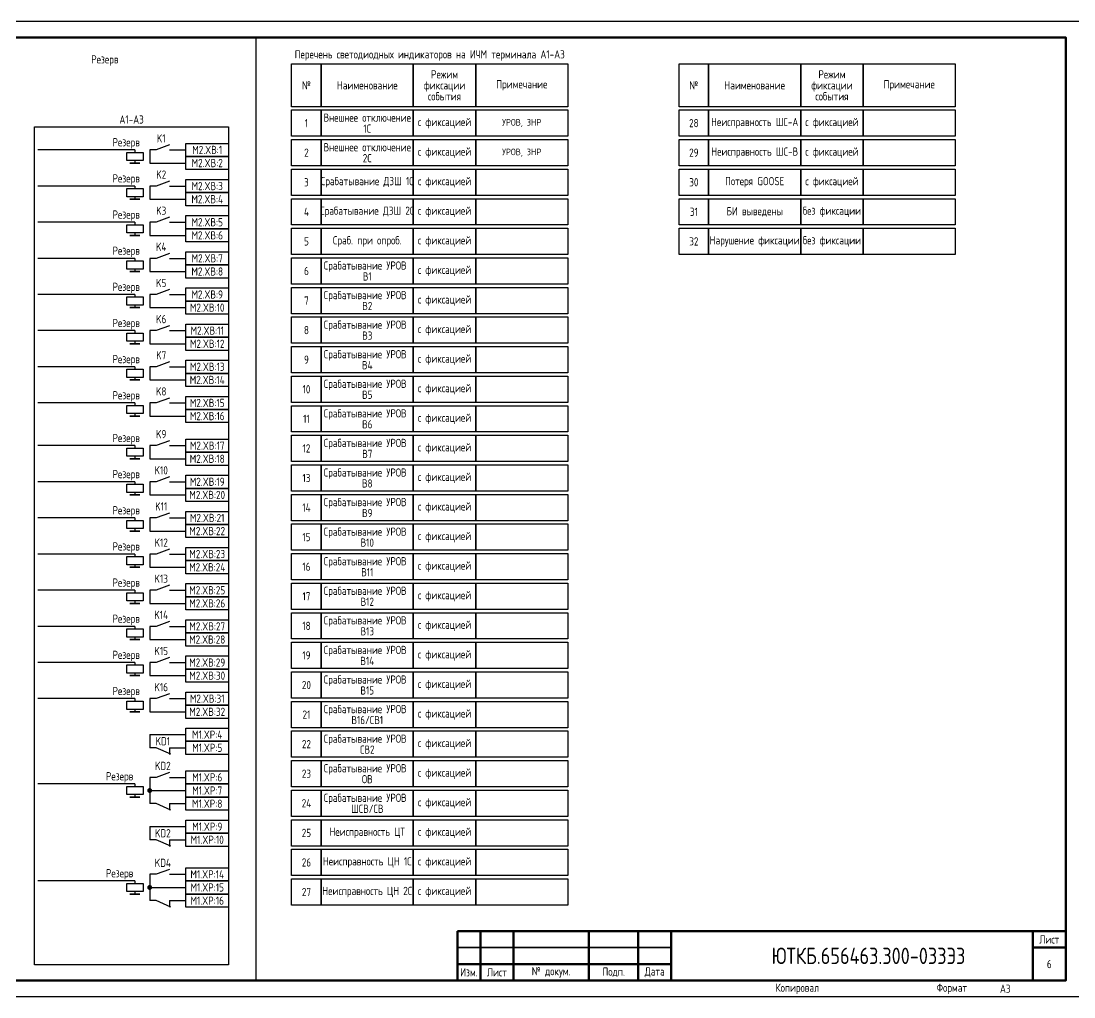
# Model space of a CAD drawing. Header units: millimetres. Extents: x -1050 to 7068, y 0 to 517.
# Drawn here: x 2197.5 to 2517.7, y 0 to 297 of the extents above; entities that cross this region are included whole.
import ezdxf

# ---------------------------------------------------------------- set-up
doc = ezdxf.new("R2010")
doc.units = ezdxf.units.MM
doc.styles.add('Gost_type_A', font='GOST_A.TTF')

# ---------------------------------------------------------------- blocks, each defined once
blk = doc.blocks.new('Формат_А3')
blk.add_lwpolyline([(-420, 297), (0, 297), (0, 0), (-420, 0)], close=True)
at = {"lineweight": 50}
blk.add_lwpolyline([(-400, 292), (-5, 292), (-5, 5), (-400, 5)], close=True, dxfattribs=at)
blk = doc.blocks.new('Штамп малый нижний')
at = {"lineweight": 50}
for points in [[(-185, 15), (-178, 15), (-178, 5), (-185, 5)], [(-178, 15), (-168, 15), (-168, 5), (-178, 5)], [(-168, 15), (-145, 15), (-145, 5), (-168, 5)], [(-145, 15), (-130, 15), (-130, 5), (-145, 5)], [(-130, 15), (-120, 15), (-120, 5), (-130, 5)], [(-120, 15), (-10, 15), (-10, 0), (-120, 0)], [(-10, 15), (0, 15), (0, 10), (-10, 10)], [(-10, 10), (0, 10), (0, 0), (-10, 0)], [(-185, 5), (-178, 5), (-178, 0), (-185, 0)], [(-178, 5), (-168, 5), (-168, 0), (-178, 0)], [(-168, 5), (-145, 5), (-145, 0), (-168, 0)], [(-145, 5), (-130, 5), (-130, 0), (-145, 0)], [(-130, 5), (-120, 5), (-120, 0), (-130, 0)]]:
    blk.add_lwpolyline(points, close=True, dxfattribs=at)
for points in [[(-185, 15), (-178, 15), (-178, 10), (-185, 10)], [(-178, 15), (-168, 15), (-168, 10), (-178, 10)], [(-168, 15), (-145, 15), (-145, 10), (-168, 10)], [(-145, 15), (-130, 15), (-130, 10), (-145, 10)], [(-130, 15), (-120, 15), (-120, 10), (-130, 10)], [(-185, 10), (-178, 10), (-178, 5), (-185, 5)], [(-178, 10), (-168, 10), (-168, 5), (-178, 5)], [(-168, 10), (-145, 10), (-145, 5), (-168, 5)], [(-145, 10), (-130, 10), (-130, 5), (-145, 5)], [(-130, 10), (-120, 10), (-120, 5), (-130, 5)]]:
    blk.add_lwpolyline(points, close=True)
at = {"char_height": 2.5, "style": 'Gost_type_A'}
for s, insert, width, attachment_point in [('Лист', (-5, 12.5), 10, 5), ('Изм.', (-181.5, 2.5), 7, 5), ('Лист', (-173, 2.5), 10, 5), ('№ докум.', (-156.5, 2.5), 23, 5), ('Подп.', (-137.5, 2.5), 15, 5), ('Дата', (-125, 2.5), 10, 5), ('Копировал', (-75, -2.53), 13.1202, 6), ('Формат', (-30, -2.53), 13.1202, 6)]:
    blk.add_mtext(s, dxfattribs=dict(at, insert=insert, width=width, attachment_point=attachment_point))
blk = doc.blocks.new('POINT')
at = {"const_width": 0.75}
blk.add_lwpolyline([(-0.375, 0, 1), (0.375, 0, 1)], format="xyb", close=True, dxfattribs=at)

msp = doc.modelspace()

# ---------------------------------------------------------------- linework, layer by layer
for p, q in [((2268.95, 5), (2268.95, 292)), ((2232.08, 257.78), (2202.58, 257.78)), ((2232.08, 257.78), (2232.08, 257.03)), ((2232.08, 254.53), (2232.08, 253.78)), ((2232.08, 246.78), (2202.58, 246.78)), ((2232.08, 246.78), (2232.08, 246.03)), ((2232.08, 243.53), (2232.08, 242.78)), ((2232.08, 235.78), (2202.58, 235.78)), ((2232.08, 235.78), (2232.08, 235.03)), ((2232.08, 232.53), (2232.08, 231.78)), ((2232.08, 224.78), (2202.58, 224.78)), ((2232.08, 224.78), (2232.08, 224.03)), ((2232.08, 221.53), (2232.08, 220.78)), ((2232.08, 213.78), (2202.58, 213.78)), ((2232.08, 213.78), (2232.08, 213.03)), ((2232.08, 210.53), (2232.08, 209.78)), ((2232.08, 202.78), (2202.58, 202.78)), ((2232.08, 202.78), (2232.08, 202.03)), ((2232.08, 199.53), (2232.08, 198.78)), ((2232.08, 191.78), (2202.58, 191.78)), ((2232.08, 191.78), (2232.08, 191.03)), ((2232.08, 188.53), (2232.08, 187.78)), ((2232.08, 180.78), (2202.58, 180.78)), ((2232.08, 180.78), (2232.08, 180.03)), ((2232.08, 177.53), (2232.08, 176.78)), ((2232.08, 167.78), (2202.58, 167.78)), ((2232.08, 167.78), (2232.08, 167.03)), ((2232.08, 164.53), (2232.08, 163.78)), ((2232.08, 156.78), (2202.58, 156.78)), ((2232.08, 156.78), (2232.08, 156.03)), ((2232.08, 153.53), (2232.08, 152.78)), ((2232.08, 145.78), (2202.58, 145.78)), ((2232.08, 145.78), (2232.08, 145.03)), ((2232.08, 142.53), (2232.08, 141.78)), ((2232.08, 134.78), (2202.58, 134.78)), ((2232.08, 134.78), (2232.08, 134.03)), ((2232.08, 131.53), (2232.08, 130.78)), ((2232.08, 123.78), (2202.58, 123.78)), ((2232.08, 123.78), (2232.08, 123.03)), ((2232.08, 120.53), (2232.08, 119.78)), ((2232.08, 112.78), (2202.58, 112.78)), ((2232.08, 112.78), (2232.08, 112.03)), ((2232.08, 109.53), (2232.08, 108.78)), ((2232.08, 101.78), (2202.58, 101.78)), ((2232.08, 101.78), (2232.08, 101.03)), ((2232.08, 98.53), (2232.08, 97.78)), ((2232.08, 90.78), (2202.58, 90.78)), ((2232.08, 90.78), (2232.08, 90.03)), ((2232.08, 87.53), (2232.08, 86.78)), ((2236.58, 79.83), (2236.58, 75.83)), ((2242.58, 75.83), (2242.58, 73.83)), ((2232.08, 64.83), (2202.58, 64.83)), ((2232.08, 64.83), (2232.08, 64.08)), ((2232.08, 61.58), (2232.08, 60.83)), ((2242.58, 58.83), (2242.58, 56.83)), ((2236.58, 51.83), (2236.58, 47.83)), ((2242.58, 47.83), (2242.58, 45.83)), ((2232.08, 35.32), (2202.58, 35.32)), ((2232.08, 35.32), (2232.08, 34.57)), ((2232.08, 32.07), (2232.08, 31.32)), ((2242.58, 29.32), (2242.58, 27.32))]:
    msp.add_line(p, q)
at = {"ltscale": 1.08}
for p, q in [((2238.58, 257.78), (2236.58, 257.78)), ((2236.58, 257.78), (2236.58, 253.78)), ((2242.58, 257.78), (2247.58, 257.78)), ((2236.58, 253.78), (2247.58, 253.78)), ((2238.58, 246.78), (2236.58, 246.78)), ((2236.58, 246.78), (2236.58, 242.78)), ((2242.58, 246.78), (2247.58, 246.78)), ((2236.58, 242.78), (2247.58, 242.78)), ((2238.58, 235.78), (2236.58, 235.78)), ((2236.58, 235.78), (2236.58, 231.78)), ((2242.58, 235.78), (2247.58, 235.78)), ((2236.58, 231.78), (2247.58, 231.78)), ((2238.58, 224.78), (2236.58, 224.78)), ((2236.58, 224.78), (2236.58, 220.78)), ((2242.58, 224.78), (2247.58, 224.78)), ((2236.58, 220.78), (2247.58, 220.78)), ((2238.58, 213.78), (2236.58, 213.78)), ((2236.58, 213.78), (2236.58, 209.78)), ((2242.58, 213.78), (2247.58, 213.78)), ((2236.58, 209.78), (2247.58, 209.78)), ((2238.58, 202.78), (2236.58, 202.78)), ((2236.58, 202.78), (2236.58, 198.78)), ((2242.58, 202.78), (2247.58, 202.78)), ((2236.58, 198.78), (2247.58, 198.78)), ((2238.58, 191.78), (2236.58, 191.78)), ((2236.58, 191.78), (2236.58, 187.78)), ((2242.58, 191.78), (2247.58, 191.78)), ((2236.58, 187.78), (2247.58, 187.78)), ((2238.58, 180.78), (2236.58, 180.78)), ((2236.58, 180.78), (2236.58, 176.78)), ((2242.58, 180.78), (2247.58, 180.78)), ((2236.58, 176.78), (2247.58, 176.78)), ((2238.58, 167.78), (2236.58, 167.78)), ((2236.58, 167.78), (2236.58, 163.78)), ((2242.58, 167.78), (2247.58, 167.78)), ((2236.58, 163.78), (2247.58, 163.78)), ((2238.58, 156.78), (2236.58, 156.78)), ((2236.58, 156.78), (2236.58, 152.78)), ((2242.58, 156.78), (2247.58, 156.78)), ((2236.58, 152.78), (2247.58, 152.78)), ((2238.58, 145.78), (2236.58, 145.78)), ((2236.58, 145.78), (2236.58, 141.78)), ((2242.58, 145.78), (2247.58, 145.78)), ((2236.58, 141.78), (2247.58, 141.78)), ((2238.58, 134.78), (2236.58, 134.78)), ((2236.58, 134.78), (2236.58, 130.78)), ((2242.58, 134.78), (2247.58, 134.78)), ((2236.58, 130.78), (2247.58, 130.78)), ((2238.58, 123.78), (2236.58, 123.78)), ((2236.58, 123.78), (2236.58, 119.78)), ((2242.58, 123.78), (2247.58, 123.78)), ((2236.58, 119.78), (2247.58, 119.78)), ((2238.58, 112.78), (2236.58, 112.78)), ((2236.58, 112.78), (2236.58, 108.78)), ((2242.58, 112.78), (2247.58, 112.78)), ((2236.58, 108.78), (2247.58, 108.78)), ((2238.58, 101.78), (2236.58, 101.78)), ((2236.58, 101.78), (2236.58, 97.78)), ((2242.58, 101.78), (2247.58, 101.78)), ((2236.58, 97.78), (2247.58, 97.78)), ((2238.58, 90.78), (2236.58, 90.78)), ((2236.58, 90.78), (2236.58, 86.78)), ((2242.58, 90.78), (2247.58, 90.78)), ((2236.58, 86.78), (2247.58, 86.78)), ((2236.58, 79.83), (2247.58, 79.83)), ((2238.58, 75.83), (2236.58, 75.83)), ((2242.58, 75.83), (2247.58, 75.83)), ((2238.58, 66.83), (2236.58, 66.83)), ((2236.58, 66.83), (2236.58, 58.83)), ((2242.58, 66.83), (2247.58, 66.83)), ((2236.58, 62.83), (2247.58, 62.83)), ((2238.58, 58.83), (2236.58, 58.83)), ((2242.58, 58.83), (2247.58, 58.83)), ((2236.58, 51.83), (2247.58, 51.83)), ((2238.58, 47.83), (2236.58, 47.83)), ((2242.58, 47.83), (2247.58, 47.83)), ((2238.58, 37.32), (2236.58, 37.32)), ((2236.58, 37.32), (2236.58, 29.32)), ((2242.58, 37.32), (2247.58, 37.32)), ((2236.58, 33.32), (2247.58, 33.32)), ((2238.58, 29.32), (2236.58, 29.32)), ((2242.58, 29.32), (2247.58, 29.32))]:
    msp.add_line(p, q, dxfattribs=at)
at = {"ltscale": 4.32}
for p, q in [((2242.58, 259.28), (2238.58, 257.78)), ((2242.58, 248.28), (2238.58, 246.78)), ((2242.58, 237.28), (2238.58, 235.78)), ((2242.58, 226.28), (2238.58, 224.78)), ((2242.58, 215.28), (2238.58, 213.78)), ((2242.58, 204.28), (2238.58, 202.78)), ((2242.58, 193.28), (2238.58, 191.78)), ((2242.58, 182.28), (2238.58, 180.78)), ((2242.58, 169.28), (2238.58, 167.78)), ((2242.58, 158.28), (2238.58, 156.78)), ((2242.58, 147.28), (2238.58, 145.78)), ((2242.58, 136.28), (2238.58, 134.78)), ((2242.58, 125.28), (2238.58, 123.78)), ((2242.58, 114.28), (2238.58, 112.78)), ((2242.58, 103.28), (2238.58, 101.78)), ((2242.58, 92.28), (2238.58, 90.78)), ((2242.97, 73.84), (2238.58, 75.83)), ((2242.58, 68.33), (2238.58, 66.83)), ((2242.97, 56.84), (2238.58, 58.83)), ((2242.97, 45.84), (2238.58, 47.83)), ((2242.58, 38.82), (2238.58, 37.32)), ((2242.97, 27.32), (2238.58, 29.32))]:
    msp.add_line(p, q, dxfattribs=at)
for points in [[(2279.76, 283.94), (2288.76, 283.94), (2288.76, 270.94), (2279.76, 270.94)], [(2288.76, 283.94), (2316.76, 283.94), (2316.76, 270.94), (2288.76, 270.94)], [(2316.76, 283.94), (2335.76, 283.94), (2335.76, 270.94), (2316.76, 270.94)], [(2335.76, 283.94), (2363.76, 283.94), (2363.76, 270.94), (2335.76, 270.94)], [(2397.59, 283.94), (2406.59, 283.94), (2406.59, 270.94), (2397.59, 270.94)], [(2406.59, 283.94), (2434.59, 283.94), (2434.59, 270.94), (2406.59, 270.94)], [(2434.59, 283.94), (2453.59, 283.94), (2453.59, 270.94), (2434.59, 270.94)], [(2453.59, 283.94), (2481.59, 283.94), (2481.59, 270.94), (2453.59, 270.94)], [(2279.76, 269.94), (2288.76, 269.94), (2288.76, 261.94), (2279.76, 261.94)], [(2288.76, 269.94), (2316.76, 269.94), (2316.76, 261.94), (2288.76, 261.94)], [(2316.76, 269.94), (2335.76, 269.94), (2335.76, 261.94), (2316.76, 261.94)], [(2335.76, 269.94), (2363.76, 269.94), (2363.76, 261.94), (2335.76, 261.94)], [(2397.59, 269.94), (2406.59, 269.94), (2406.59, 261.94), (2397.59, 261.94)], [(2406.59, 269.94), (2434.59, 269.94), (2434.59, 261.94), (2406.59, 261.94)], [(2434.59, 269.94), (2453.59, 269.94), (2453.59, 261.94), (2434.59, 261.94)], [(2453.59, 269.94), (2481.59, 269.94), (2481.59, 261.94), (2453.59, 261.94)], [(2201.58, 264.78), (2260.58, 264.78), (2260.58, 9.76), (2201.58, 9.76)], [(2247.58, 259.78), (2260.58, 259.78), (2260.58, 255.78), (2247.58, 255.78)], [(2279.76, 260.94), (2288.76, 260.94), (2288.76, 252.94), (2279.76, 252.94)], [(2288.76, 260.94), (2316.76, 260.94), (2316.76, 252.94), (2288.76, 252.94)], [(2316.76, 260.94), (2335.76, 260.94), (2335.76, 252.94), (2316.76, 252.94)], [(2335.76, 260.94), (2363.76, 260.94), (2363.76, 252.94), (2335.76, 252.94)], [(2397.59, 260.94), (2406.59, 260.94), (2406.59, 252.94), (2397.59, 252.94)], [(2406.59, 260.94), (2434.59, 260.94), (2434.59, 252.94), (2406.59, 252.94)], [(2434.59, 260.94), (2453.59, 260.94), (2453.59, 252.94), (2434.59, 252.94)], [(2453.59, 260.94), (2481.59, 260.94), (2481.59, 252.94), (2453.59, 252.94)], [(2234.58, 257.03), (2234.58, 254.53), (2229.58, 254.53), (2229.58, 257.03)], [(2233.58, 253.78), (2230.58, 253.78)], [(2247.58, 255.78), (2260.58, 255.78), (2260.58, 251.78), (2247.58, 251.78)], [(2279.76, 251.94), (2288.76, 251.94), (2288.76, 243.94), (2279.76, 243.94)], [(2288.76, 251.94), (2316.76, 251.94), (2316.76, 243.94), (2288.76, 243.94)], [(2316.76, 251.94), (2335.76, 251.94), (2335.76, 243.94), (2316.76, 243.94)], [(2335.76, 251.94), (2363.76, 251.94), (2363.76, 243.94), (2335.76, 243.94)], [(2397.59, 251.94), (2406.59, 251.94), (2406.59, 243.94), (2397.59, 243.94)], [(2406.59, 251.94), (2434.59, 251.94), (2434.59, 243.94), (2406.59, 243.94)], [(2434.59, 251.94), (2453.59, 251.94), (2453.59, 243.94), (2434.59, 243.94)], [(2453.59, 251.94), (2481.59, 251.94), (2481.59, 243.94), (2453.59, 243.94)], [(2247.58, 248.78), (2260.58, 248.78), (2260.58, 244.78), (2247.58, 244.78)], [(2234.58, 246.03), (2234.58, 243.53), (2229.58, 243.53), (2229.58, 246.03)], [(2247.58, 244.78), (2260.58, 244.78), (2260.58, 240.78), (2247.58, 240.78)], [(2233.58, 242.78), (2230.58, 242.78)], [(2279.76, 242.94), (2288.76, 242.94), (2288.76, 234.94), (2279.76, 234.94)], [(2288.76, 242.94), (2316.76, 242.94), (2316.76, 234.94), (2288.76, 234.94)], [(2316.76, 242.94), (2335.76, 242.94), (2335.76, 234.94), (2316.76, 234.94)], [(2335.76, 242.94), (2363.76, 242.94), (2363.76, 234.94), (2335.76, 234.94)], [(2397.59, 242.94), (2406.59, 242.94), (2406.59, 234.94), (2397.59, 234.94)], [(2406.59, 242.94), (2434.59, 242.94), (2434.59, 234.94), (2406.59, 234.94)], [(2434.59, 242.94), (2453.59, 242.94), (2453.59, 234.94), (2434.59, 234.94)], [(2453.59, 242.94), (2481.59, 242.94), (2481.59, 234.94), (2453.59, 234.94)], [(2247.58, 237.78), (2260.58, 237.78), (2260.58, 233.78), (2247.58, 233.78)], [(2234.58, 235.03), (2234.58, 232.53), (2229.58, 232.53), (2229.58, 235.03)], [(2247.58, 233.78), (2260.58, 233.78), (2260.58, 229.78), (2247.58, 229.78)], [(2279.76, 233.94), (2288.76, 233.94), (2288.76, 225.94), (2279.76, 225.94)], [(2288.76, 233.94), (2316.76, 233.94), (2316.76, 225.94), (2288.76, 225.94)], [(2316.76, 233.94), (2335.76, 233.94), (2335.76, 225.94), (2316.76, 225.94)], [(2335.76, 233.94), (2363.76, 233.94), (2363.76, 225.94), (2335.76, 225.94)], [(2397.59, 233.94), (2406.59, 233.94), (2406.59, 225.94), (2397.59, 225.94)], [(2406.59, 233.94), (2434.59, 233.94), (2434.59, 225.94), (2406.59, 225.94)], [(2434.59, 233.94), (2453.59, 233.94), (2453.59, 225.94), (2434.59, 225.94)], [(2453.59, 233.94), (2481.59, 233.94), (2481.59, 225.94), (2453.59, 225.94)], [(2233.58, 231.78), (2230.58, 231.78)], [(2247.58, 226.78), (2260.58, 226.78), (2260.58, 222.78), (2247.58, 222.78)], [(2279.76, 224.94), (2288.76, 224.94), (2288.76, 216.94), (2279.76, 216.94)], [(2288.76, 224.94), (2316.76, 224.94), (2316.76, 216.94), (2288.76, 216.94)], [(2316.76, 224.94), (2335.76, 224.94), (2335.76, 216.94), (2316.76, 216.94)], [(2335.76, 224.94), (2363.76, 224.94), (2363.76, 216.94), (2335.76, 216.94)], [(2234.58, 224.03), (2234.58, 221.53), (2229.58, 221.53), (2229.58, 224.03)], [(2247.58, 222.78), (2260.58, 222.78), (2260.58, 218.78), (2247.58, 218.78)], [(2233.58, 220.78), (2230.58, 220.78)], [(2247.58, 215.78), (2260.58, 215.78), (2260.58, 211.78), (2247.58, 211.78)], [(2279.76, 215.94), (2288.76, 215.94), (2288.76, 207.94), (2279.76, 207.94)], [(2288.76, 215.94), (2316.76, 215.94), (2316.76, 207.94), (2288.76, 207.94)], [(2316.76, 215.94), (2335.76, 215.94), (2335.76, 207.94), (2316.76, 207.94)], [(2335.76, 215.94), (2363.76, 215.94), (2363.76, 207.94), (2335.76, 207.94)], [(2234.58, 213.03), (2234.58, 210.53), (2229.58, 210.53), (2229.58, 213.03)], [(2247.58, 211.78), (2260.58, 211.78), (2260.58, 207.78), (2247.58, 207.78)], [(2233.58, 209.78), (2230.58, 209.78)], [(2279.76, 206.94), (2288.76, 206.94), (2288.76, 198.94), (2279.76, 198.94)], [(2288.76, 206.94), (2316.76, 206.94), (2316.76, 198.94), (2288.76, 198.94)], [(2316.76, 206.94), (2335.76, 206.94), (2335.76, 198.94), (2316.76, 198.94)], [(2335.76, 206.94), (2363.76, 206.94), (2363.76, 198.94), (2335.76, 198.94)], [(2234.58, 202.03), (2234.58, 199.53), (2229.58, 199.53), (2229.58, 202.03)], [(2247.58, 204.78), (2260.58, 204.78), (2260.58, 200.78), (2247.58, 200.78)], [(2233.58, 198.78), (2230.58, 198.78)], [(2247.58, 200.78), (2260.58, 200.78), (2260.58, 196.78), (2247.58, 196.78)], [(2279.76, 197.94), (2288.76, 197.94), (2288.76, 189.94), (2279.76, 189.94)], [(2288.76, 197.94), (2316.76, 197.94), (2316.76, 189.94), (2288.76, 189.94)], [(2316.76, 197.94), (2335.76, 197.94), (2335.76, 189.94), (2316.76, 189.94)], [(2335.76, 197.94), (2363.76, 197.94), (2363.76, 189.94), (2335.76, 189.94)], [(2247.58, 193.78), (2260.58, 193.78), (2260.58, 189.78), (2247.58, 189.78)], [(2234.58, 191.03), (2234.58, 188.53), (2229.58, 188.53), (2229.58, 191.03)], [(2247.58, 189.78), (2260.58, 189.78), (2260.58, 185.78), (2247.58, 185.78)], [(2233.58, 187.78), (2230.58, 187.78)], [(2279.76, 188.94), (2288.76, 188.94), (2288.76, 180.94), (2279.76, 180.94)], [(2288.76, 188.94), (2316.76, 188.94), (2316.76, 180.94), (2288.76, 180.94)], [(2316.76, 188.94), (2335.76, 188.94), (2335.76, 180.94), (2316.76, 180.94)], [(2335.76, 188.94), (2363.76, 188.94), (2363.76, 180.94), (2335.76, 180.94)], [(2247.58, 182.78), (2260.58, 182.78), (2260.58, 178.78), (2247.58, 178.78)], [(2234.58, 180.03), (2234.58, 177.53), (2229.58, 177.53), (2229.58, 180.03)], [(2279.76, 179.94), (2288.76, 179.94), (2288.76, 171.94), (2279.76, 171.94)], [(2288.76, 179.94), (2316.76, 179.94), (2316.76, 171.94), (2288.76, 171.94)], [(2316.76, 179.94), (2335.76, 179.94), (2335.76, 171.94), (2316.76, 171.94)], [(2335.76, 179.94), (2363.76, 179.94), (2363.76, 171.94), (2335.76, 171.94)], [(2233.58, 176.78), (2230.58, 176.78)], [(2247.58, 178.78), (2260.58, 178.78), (2260.58, 174.78), (2247.58, 174.78)], [(2247.58, 169.78), (2260.58, 169.78), (2260.58, 165.78), (2247.58, 165.78)], [(2279.76, 170.94), (2288.76, 170.94), (2288.76, 162.94), (2279.76, 162.94)], [(2288.76, 170.94), (2316.76, 170.94), (2316.76, 162.94), (2288.76, 162.94)], [(2316.76, 170.94), (2335.76, 170.94), (2335.76, 162.94), (2316.76, 162.94)], [(2335.76, 170.94), (2363.76, 170.94), (2363.76, 162.94), (2335.76, 162.94)], [(2234.58, 167.03), (2234.58, 164.53), (2229.58, 164.53), (2229.58, 167.03)], [(2233.58, 163.78), (2230.58, 163.78)], [(2247.58, 165.78), (2260.58, 165.78), (2260.58, 161.78), (2247.58, 161.78)], [(2279.76, 161.94), (2288.76, 161.94), (2288.76, 153.94), (2279.76, 153.94)], [(2288.76, 161.94), (2316.76, 161.94), (2316.76, 153.94), (2288.76, 153.94)], [(2316.76, 161.94), (2335.76, 161.94), (2335.76, 153.94), (2316.76, 153.94)], [(2335.76, 161.94), (2363.76, 161.94), (2363.76, 153.94), (2335.76, 153.94)], [(2247.58, 158.78), (2260.58, 158.78), (2260.58, 154.78), (2247.58, 154.78)], [(2234.58, 156.03), (2234.58, 153.53), (2229.58, 153.53), (2229.58, 156.03)], [(2247.58, 154.78), (2260.58, 154.78), (2260.58, 150.78), (2247.58, 150.78)], [(2233.58, 152.78), (2230.58, 152.78)], [(2279.76, 152.94), (2288.76, 152.94), (2288.76, 144.94), (2279.76, 144.94)], [(2288.76, 152.94), (2316.76, 152.94), (2316.76, 144.94), (2288.76, 144.94)], [(2316.76, 152.94), (2335.76, 152.94), (2335.76, 144.94), (2316.76, 144.94)], [(2335.76, 152.94), (2363.76, 152.94), (2363.76, 144.94), (2335.76, 144.94)], [(2247.58, 147.78), (2260.58, 147.78), (2260.58, 143.78), (2247.58, 143.78)], [(2234.58, 145.03), (2234.58, 142.53), (2229.58, 142.53), (2229.58, 145.03)], [(2233.58, 141.78), (2230.58, 141.78)], [(2247.58, 143.78), (2260.58, 143.78), (2260.58, 139.78), (2247.58, 139.78)], [(2279.76, 143.94), (2288.76, 143.94), (2288.76, 135.94), (2279.76, 135.94)], [(2288.76, 143.94), (2316.76, 143.94), (2316.76, 135.94), (2288.76, 135.94)], [(2316.76, 143.94), (2335.76, 143.94), (2335.76, 135.94), (2316.76, 135.94)], [(2335.76, 143.94), (2363.76, 143.94), (2363.76, 135.94), (2335.76, 135.94)], [(2247.58, 136.78), (2260.58, 136.78), (2260.58, 132.78), (2247.58, 132.78)], [(2279.76, 134.94), (2288.76, 134.94), (2288.76, 126.94), (2279.76, 126.94)], [(2288.76, 134.94), (2316.76, 134.94), (2316.76, 126.94), (2288.76, 126.94)], [(2316.76, 134.94), (2335.76, 134.94), (2335.76, 126.94), (2316.76, 126.94)], [(2335.76, 134.94), (2363.76, 134.94), (2363.76, 126.94), (2335.76, 126.94)], [(2234.58, 134.03), (2234.58, 131.53), (2229.58, 131.53), (2229.58, 134.03)], [(2247.58, 132.78), (2260.58, 132.78), (2260.58, 128.78), (2247.58, 128.78)], [(2233.58, 130.78), (2230.58, 130.78)], [(2247.58, 125.78), (2260.58, 125.78), (2260.58, 121.78), (2247.58, 121.78)], [(2279.76, 125.94), (2288.76, 125.94), (2288.76, 117.94), (2279.76, 117.94)], [(2288.76, 125.94), (2316.76, 125.94), (2316.76, 117.94), (2288.76, 117.94)], [(2316.76, 125.94), (2335.76, 125.94), (2335.76, 117.94), (2316.76, 117.94)], [(2335.76, 125.94), (2363.76, 125.94), (2363.76, 117.94), (2335.76, 117.94)], [(2234.58, 123.03), (2234.58, 120.53), (2229.58, 120.53), (2229.58, 123.03)], [(2247.58, 121.78), (2260.58, 121.78), (2260.58, 117.78), (2247.58, 117.78)], [(2233.58, 119.78), (2230.58, 119.78)], [(2279.76, 116.94), (2288.76, 116.94), (2288.76, 108.94), (2279.76, 108.94)], [(2288.76, 116.94), (2316.76, 116.94), (2316.76, 108.94), (2288.76, 108.94)], [(2316.76, 116.94), (2335.76, 116.94), (2335.76, 108.94), (2316.76, 108.94)], [(2335.76, 116.94), (2363.76, 116.94), (2363.76, 108.94), (2335.76, 108.94)], [(2247.58, 114.78), (2260.58, 114.78), (2260.58, 110.78), (2247.58, 110.78)], [(2234.58, 112.03), (2234.58, 109.53), (2229.58, 109.53), (2229.58, 112.03)], [(2247.58, 110.78), (2260.58, 110.78), (2260.58, 106.78), (2247.58, 106.78)], [(2233.58, 108.78), (2230.58, 108.78)], [(2279.76, 107.94), (2288.76, 107.94), (2288.76, 99.94), (2279.76, 99.94)], [(2288.76, 107.94), (2316.76, 107.94), (2316.76, 99.94), (2288.76, 99.94)], [(2316.76, 107.94), (2335.76, 107.94), (2335.76, 99.94), (2316.76, 99.94)], [(2335.76, 107.94), (2363.76, 107.94), (2363.76, 99.94), (2335.76, 99.94)], [(2247.58, 103.78), (2260.58, 103.78), (2260.58, 99.78), (2247.58, 99.78)], [(2234.58, 101.03), (2234.58, 98.53), (2229.58, 98.53), (2229.58, 101.03)], [(2247.58, 99.78), (2260.58, 99.78), (2260.58, 95.78), (2247.58, 95.78)], [(2233.58, 97.78), (2230.58, 97.78)], [(2279.76, 98.94), (2288.76, 98.94), (2288.76, 90.94), (2279.76, 90.94)], [(2288.76, 98.94), (2316.76, 98.94), (2316.76, 90.94), (2288.76, 90.94)], [(2316.76, 98.94), (2335.76, 98.94), (2335.76, 90.94), (2316.76, 90.94)], [(2335.76, 98.94), (2363.76, 98.94), (2363.76, 90.94), (2335.76, 90.94)], [(2234.58, 90.03), (2234.58, 87.53), (2229.58, 87.53), (2229.58, 90.03)], [(2247.58, 92.78), (2260.58, 92.78), (2260.58, 88.78), (2247.58, 88.78)], [(2279.76, 89.94), (2288.76, 89.94), (2288.76, 81.94), (2279.76, 81.94)], [(2288.76, 89.94), (2316.76, 89.94), (2316.76, 81.94), (2288.76, 81.94)], [(2316.76, 89.94), (2335.76, 89.94), (2335.76, 81.94), (2316.76, 81.94)], [(2335.76, 89.94), (2363.76, 89.94), (2363.76, 81.94), (2335.76, 81.94)], [(2233.58, 86.78), (2230.58, 86.78)], [(2247.58, 88.78), (2260.58, 88.78), (2260.58, 84.78), (2247.58, 84.78)], [(2247.58, 81.83), (2260.58, 81.83), (2260.58, 77.83), (2247.58, 77.83)], [(2279.76, 80.94), (2288.76, 80.94), (2288.76, 72.94), (2279.76, 72.94)], [(2288.76, 80.94), (2316.76, 80.94), (2316.76, 72.94), (2288.76, 72.94)], [(2316.76, 80.94), (2335.76, 80.94), (2335.76, 72.94), (2316.76, 72.94)], [(2335.76, 80.94), (2363.76, 80.94), (2363.76, 72.94), (2335.76, 72.94)], [(2247.58, 77.83), (2260.58, 77.83), (2260.58, 73.83), (2247.58, 73.83)], [(2279.76, 71.94), (2288.76, 71.94), (2288.76, 63.94), (2279.76, 63.94)], [(2288.76, 71.94), (2316.76, 71.94), (2316.76, 63.94), (2288.76, 63.94)], [(2316.76, 71.94), (2335.76, 71.94), (2335.76, 63.94), (2316.76, 63.94)], [(2335.76, 71.94), (2363.76, 71.94), (2363.76, 63.94), (2335.76, 63.94)], [(2247.58, 68.83), (2260.58, 68.83), (2260.58, 64.83), (2247.58, 64.83)], [(2234.58, 64.08), (2234.58, 61.58), (2229.58, 61.58), (2229.58, 64.08)], [(2247.58, 64.83), (2260.58, 64.83), (2260.58, 60.83), (2247.58, 60.83)], [(2279.76, 62.94), (2288.76, 62.94), (2288.76, 54.94), (2279.76, 54.94)], [(2288.76, 62.94), (2316.76, 62.94), (2316.76, 54.94), (2288.76, 54.94)], [(2316.76, 62.94), (2335.76, 62.94), (2335.76, 54.94), (2316.76, 54.94)], [(2335.76, 62.94), (2363.76, 62.94), (2363.76, 54.94), (2335.76, 54.94)], [(2233.58, 60.83), (2230.58, 60.83)], [(2247.58, 60.83), (2260.58, 60.83), (2260.58, 56.83), (2247.58, 56.83)], [(2247.58, 53.83), (2260.58, 53.83), (2260.58, 49.83), (2247.58, 49.83)], [(2279.76, 53.94), (2288.76, 53.94), (2288.76, 45.94), (2279.76, 45.94)], [(2288.76, 53.94), (2316.76, 53.94), (2316.76, 45.94), (2288.76, 45.94)], [(2316.76, 53.94), (2335.76, 53.94), (2335.76, 45.94), (2316.76, 45.94)], [(2335.76, 53.94), (2363.76, 53.94), (2363.76, 45.94), (2335.76, 45.94)], [(2247.58, 49.83), (2260.58, 49.83), (2260.58, 45.83), (2247.58, 45.83)], [(2279.76, 44.94), (2288.76, 44.94), (2288.76, 36.94), (2279.76, 36.94)], [(2288.76, 44.94), (2316.76, 44.94), (2316.76, 36.94), (2288.76, 36.94)], [(2316.76, 44.94), (2335.76, 44.94), (2335.76, 36.94), (2316.76, 36.94)], [(2335.76, 44.94), (2363.76, 44.94), (2363.76, 36.94), (2335.76, 36.94)], [(2247.58, 39.32), (2260.58, 39.32), (2260.58, 35.32), (2247.58, 35.32)], [(2247.58, 35.32), (2260.58, 35.32), (2260.58, 31.32), (2247.58, 31.32)], [(2279.76, 35.94), (2288.76, 35.94), (2288.76, 27.94), (2279.76, 27.94)], [(2288.76, 35.94), (2316.76, 35.94), (2316.76, 27.94), (2288.76, 27.94)], [(2316.76, 35.94), (2335.76, 35.94), (2335.76, 27.94), (2316.76, 27.94)], [(2335.76, 35.94), (2363.76, 35.94), (2363.76, 27.94), (2335.76, 27.94)], [(2234.58, 34.57), (2234.58, 32.07), (2229.58, 32.07), (2229.58, 34.57)], [(2233.58, 31.32), (2230.58, 31.32)], [(2247.58, 31.32), (2260.58, 31.32), (2260.58, 27.32), (2247.58, 27.32)]]:
    msp.add_lwpolyline(points, close=True)

# ---------------------------------------------------------------- block references
for name, p in [('Формат_А3', (2520.19, 0)), ('POINT', (2236.58, 62.83)), ('POINT', (2236.58, 33.32)), ('Штамп малый нижний', (2515.19, 5))]:
    msp.add_blockref(name, p)

# ---------------------------------------------------------------- texts
at = {"style": 'Gost_type_A'}
for s, insert, char_height, width, attachment_point, line_spacing_factor in [('Резерв', (2222.94, 285), 2.5, 197.5, 5, 0.9), ('Перечень светодиодных индикаторов на ИЧМ терминала А1-A3', (2321.76, 284.94), 2.5, 84, 8, 0.9), ('Режим\\Pфиксации события', (2326.26, 277.44), 2.5, 19, 5, 0.8), ('Режим\\Pфиксации события', (2444.09, 277.44), 2.5, 19, 5, 0.8), ('№ ', (2284.26, 277.44), 2.5, 9, 5, 0.8), ('Наименование ', (2302.76, 277.44), 2.5, 28, 5, 0.8), ('Примечание', (2349.76, 277.44), 2.5, 28, 5, 0.8), ('№ ', (2402.09, 277.44), 2.5, 9, 5, 0.8), ('Наименование ', (2420.59, 277.44), 2.5, 28, 5, 0.8), ('Примечание', (2467.59, 277.44), 2.5, 28, 5, 0.8), ('A1-A3', (2231.08, 265.78), 2.5, 59, 8, 0.9), ('1', (2284.26, 265.94), 2.5, 9, 5, 0.8), ('Внешнее отключение 1С ', (2302.76, 265.94), 2.5, 28, 5, 0.8), ('с фиксацией', (2326.26, 265.94), 2.5, 19, 5, 0.8), ('УРОВ, ЗНР', (2349.76, 265.94), 2, 28, 5, 0.8), ('28', (2402.09, 265.94), 2.5, 9, 5, 0.8), ('Неисправность ШС-А', (2420.59, 265.94), 2.5, 28, 5, 0.8), ('с фиксацией', (2444.09, 265.94), 2.5, 19, 5, 0.8), ('Внешнее отключение 2С ', (2302.76, 256.94), 2.5, 28, 5, 0.8), ('2', (2284.26, 256.94), 2.5, 9, 5, 0.8), ('с фиксацией', (2326.26, 256.94), 2.5, 19, 5, 0.8), ('УРОВ, ЗНР', (2349.76, 256.94), 2, 28, 5, 0.8), ('29', (2402.09, 256.94), 2.5, 9, 5, 0.8), ('Неисправность ШС-В', (2420.59, 256.94), 2.5, 28, 5, 0.8), ('с фиксацией', (2444.09, 256.94), 2.5, 19, 5, 0.8), ('3', (2284.26, 247.94), 2.5, 9, 5, 0.8), ('Срабатывание ДЗШ 1С', (2302.76, 247.94), 2.5, 28, 5, 0.8), ('с фиксацией', (2326.26, 247.94), 2.5, 19, 5, 0.8), ('30', (2402.09, 247.94), 2.5, 9, 5, 0.8), ('Потеря GOOSE', (2420.59, 247.94), 2.5, 28, 5, 0.8), ('с фиксацией', (2444.09, 247.94), 2.5, 19, 5, 0.8), ('4', (2284.26, 238.94), 2.5, 9, 5, 0.8), ('Срабатывание ДЗШ 2С', (2302.76, 238.94), 2.5, 28, 5, 0.8), ('с фиксацией', (2326.26, 238.94), 2.5, 19, 5, 0.8), ('31', (2402.09, 238.94), 2.5, 9, 5, 0.8), ('БИ выведены', (2420.59, 238.94), 2.5, 28, 5, 0.8), ('без фиксации', (2444.09, 238.94), 2.5, 19, 5, 0.8), ('5', (2284.26, 229.94), 2.5, 9, 5, 0.8), ('Сраб. при опроб.', (2302.76, 229.94), 2.5, 28, 5, 0.8), ('с фиксацией', (2326.26, 229.94), 2.5, 19, 5, 0.8), ('32', (2402.09, 229.94), 2.5, 9, 5, 0.8), ('Нарушение фиксации', (2420.59, 229.94), 2.5, 28, 5, 0.8), ('без фиксации', (2444.09, 229.94), 2.5, 19, 5, 0.8), ('6', (2284.26, 220.94), 2.5, 9, 5, 0.8), ('Срабатывание УРОВ  В1 ', (2302.76, 220.94), 2.5, 28, 5, 0.8), ('с фиксацией', (2326.26, 220.94), 2.5, 19, 5, 0.8), ('Срабатывание УРОВ  В2', (2302.76, 211.94), 2.5, 28, 5, 0.8), ('7', (2284.26, 211.94), 2.5, 9, 5, 0.8), ('с фиксацией', (2326.26, 211.94), 2.5, 19, 5, 0.8), ('Срабатывание УРОВ  В3', (2302.76, 202.94), 2.5, 28, 5, 0.8), ('8', (2284.26, 202.94), 2.5, 9, 5, 0.8), ('с фиксацией', (2326.26, 202.94), 2.5, 19, 5, 0.8), ('Срабатывание УРОВ  В4', (2302.76, 193.94), 2.5, 28, 5, 0.8), ('с фиксацией', (2326.26, 193.94), 2.5, 19, 5, 0.8), ('9', (2284.26, 193.94), 2.5, 9, 5, 0.8), ('10', (2284.26, 184.94), 2.5, 9, 5, 0.8), ('Срабатывание УРОВ  В5', (2302.76, 184.94), 2.5, 28, 5, 0.8), ('с фиксацией', (2326.26, 184.94), 2.5, 19, 5, 0.8), ('11', (2284.26, 175.94), 2.5, 9, 5, 0.8), ('Срабатывание УРОВ  В6', (2302.76, 175.94), 2.5, 28, 5, 0.8), ('с фиксацией', (2326.26, 175.94), 2.5, 19, 5, 0.8), ('Срабатывание УРОВ  В7', (2302.76, 166.94), 2.5, 28, 5, 0.8), ('12', (2284.26, 166.94), 2.5, 9, 5, 0.8), ('с фиксацией', (2326.26, 166.94), 2.5, 19, 5, 0.8), ('Срабатывание УРОВ  В8', (2302.76, 157.94), 2.5, 28, 5, 0.8), ('13', (2284.26, 157.94), 2.5, 9, 5, 0.8), ('с фиксацией', (2326.26, 157.94), 2.5, 19, 5, 0.8), ('Срабатывание УРОВ  В9', (2302.76, 148.94), 2.5, 28, 5, 0.8), ('с фиксацией', (2326.26, 148.94), 2.5, 19, 5, 0.8), ('14', (2284.26, 148.94), 2.5, 9, 5, 0.8), ('15', (2284.26, 139.94), 2.5, 9, 5, 0.8), ('Срабатывание УРОВ  В10', (2302.76, 139.94), 2.5, 28, 5, 0.8), ('с фиксацией', (2326.26, 139.94), 2.5, 19, 5, 0.8), ('16', (2284.26, 130.94), 2.5, 9, 5, 0.8), ('Срабатывание УРОВ  В11', (2302.76, 130.94), 2.5, 28, 5, 0.8), ('с фиксацией', (2326.26, 130.94), 2.5, 19, 5, 0.8), ('17', (2284.26, 121.94), 2.5, 9, 5, 0.8), ('Срабатывание УРОВ  В12', (2302.76, 121.94), 2.5, 28, 5, 0.8), ('с фиксацией', (2326.26, 121.94), 2.5, 19, 5, 0.8), ('Срабатывание УРОВ  В13', (2302.76, 112.94), 2.5, 28, 5, 0.8), ('18', (2284.26, 112.94), 2.5, 9, 5, 0.8), ('с фиксацией', (2326.26, 112.94), 2.5, 19, 5, 0.8), ('Срабатывание УРОВ  В14', (2302.76, 103.94), 2.5, 28, 5, 0.8), ('19', (2284.26, 103.94), 2.5, 9, 5, 0.8), ('с фиксацией', (2326.26, 103.94), 2.5, 19, 5, 0.8), ('20', (2284.26, 94.94), 2.5, 9, 5, 0.8), ('Срабатывание УРОВ  В15', (2302.76, 94.94), 2.5, 28, 5, 0.8), ('с фиксацией', (2326.26, 94.94), 2.5, 19, 5, 0.8), ('21', (2284.26, 85.94), 2.5, 9, 5, 0.8), ('Срабатывание УРОВ  В16/СВ1', (2302.76, 85.94), 2.5, 28, 5, 0.8), ('с фиксацией', (2326.26, 85.94), 2.5, 19, 5, 0.8), ('22', (2284.26, 76.94), 2.5, 9, 5, 0.8), ('Срабатывание УРОВ  СВ2', (2302.76, 76.94), 2.5, 28, 5, 0.8), ('с фиксацией', (2326.26, 76.94), 2.5, 19, 5, 0.8), ('Срабатывание УРОВ  ОВ', (2302.76, 67.94), 2.5, 28, 5, 0.8), ('Резерв', (2231.58, 66.83), 2.5, 37, 6, 0.8), ('23', (2284.26, 67.94), 2.5, 9, 5, 0.8), ('с фиксацией', (2326.26, 67.94), 2.5, 19, 5, 0.8), ('Срабатывание УРОВ  ШСВ/СВ', (2302.76, 58.94), 2.5, 28, 5, 0.8), ('24', (2284.26, 58.94), 2.5, 9, 5, 0.8), ('с фиксацией', (2326.26, 58.94), 2.5, 19, 5, 0.8), ('Неисправность ЦТ', (2302.76, 49.94), 2.5, 28, 5, 0.8), ('с фиксацией', (2326.26, 49.94), 2.5, 19, 5, 0.8), ('25', (2284.26, 49.94), 2.5, 9, 5, 0.8), ('26', (2284.26, 40.94), 2.5, 9, 5, 0.8), ('Неисправность ЦН 1С', (2302.76, 40.94), 2.5, 28, 5, 0.8), ('с фиксацией', (2326.26, 40.94), 2.5, 19, 5, 0.8), ('Резерв', (2231.58, 37.32), 2.5, 37, 6, 0.8), ('27', (2284.26, 31.94), 2.5, 9, 5, 0.8), ('Неисправность ЦН 2С', (2302.76, 31.94), 2.5, 28, 5, 0.8), ('с фиксацией', (2326.26, 31.94), 2.5, 19, 5, 0.8)]:
    msp.add_mtext(s, dxfattribs=dict(at, insert=insert, char_height=char_height, width=width, attachment_point=attachment_point, line_spacing_factor=line_spacing_factor))
for s, insert, char_height, width, attachment_point in [('Резерв', (2233.58, 259.78), 2.5, 31.0015, 6), ('K1', (2240.08, 261.28), 2.5, 5, 5), ('M2.XВ:1', (2254.08, 257.78), 2.5, 13, 5), ('M2.XВ:2', (2254.08, 253.78), 2.5, 13, 5), ('Резерв', (2233.58, 248.78), 2.5, 31.0015, 6), ('K2', (2240.08, 250.28), 2.5, 5, 5), ('M2.XВ:3', (2254.08, 246.78), 2.5, 13, 5), ('M2.XВ:4', (2254.08, 242.78), 2.5, 13, 5), ('K3', (2240.08, 239.28), 2.5, 5, 5), ('Резерв', (2233.58, 237.78), 2.5, 31.0015, 6), ('M2.XВ:5', (2254.08, 235.78), 2.5, 13, 5), ('M2.XВ:6', (2254.08, 231.78), 2.5, 13, 5), ('Резерв', (2233.58, 226.78), 2.5, 31.0015, 6), ('K4', (2240.08, 228.28), 2.5, 5, 5), ('M2.XВ:7', (2254.08, 224.78), 2.5, 13, 5), ('M2.XВ:8', (2254.08, 220.78), 2.5, 13, 5), ('K5', (2240.08, 217.28), 2.5, 5, 5), ('Резерв', (2233.58, 215.78), 2.5, 31.0015, 6), ('M2.XВ:9', (2254.08, 213.78), 2.5, 13, 5), ('M2.XВ:10', (2254.08, 209.78), 2.5, 13, 5), ('Резерв', (2233.58, 204.78), 2.5, 31.0015, 6), ('K6', (2240.08, 206.28), 2.5, 5, 5), ('M2.XВ:11', (2254.08, 202.78), 2.5, 13, 5), ('M2.XВ:12', (2254.08, 198.78), 2.5, 13, 5), ('Резерв', (2233.58, 193.78), 2.5, 31.0015, 6), ('K7', (2240.08, 195.28), 2.5, 5, 5), ('M2.XВ:13', (2254.08, 191.78), 2.5, 13, 5), ('M2.XВ:14', (2254.08, 187.78), 2.5, 13, 5), ('Резерв', (2233.58, 182.78), 2.5, 31.0015, 6), ('K8', (2240.08, 184.28), 2.5, 5, 5), ('M2.XВ:15', (2254.08, 180.78), 2.5, 13, 5), ('M2.XВ:16', (2254.08, 176.78), 2.5, 13, 5), ('Резерв', (2233.58, 169.78), 2.5, 31.0015, 6), ('K9', (2240.08, 171.28), 2.5, 5, 5), ('M2.XВ:17', (2254.08, 167.78), 2.5, 13, 5), ('M2.XВ:18', (2254.08, 163.78), 2.5, 13, 5), ('Резерв', (2233.58, 158.78), 2.5, 31.0015, 6), ('K10', (2240.08, 160.28), 2.5, 5, 5), ('M2.XВ:19', (2254.08, 156.78), 2.5, 13, 5), ('M2.XВ:20', (2254.08, 152.78), 2.5, 13, 5), ('K11', (2240.08, 149.28), 2.5, 5, 5), ('Резерв', (2233.58, 147.78), 2.5, 31.0015, 6), ('M2.XВ:21', (2254.08, 145.78), 2.5, 13, 5), ('M2.XВ:22', (2254.08, 141.78), 2.5, 13, 5), ('Резерв', (2233.58, 136.78), 2.5, 31.0015, 6), ('K12', (2240.08, 138.28), 2.5, 5, 5), ('M2.XВ:23', (2254.08, 134.78), 2.5, 13, 5), ('M2.XВ:24', (2254.08, 130.78), 2.5, 13, 5), ('K13', (2240.08, 127.28), 2.5, 5, 5), ('Резерв', (2233.58, 125.78), 2.5, 31.0015, 6), ('M2.XВ:25', (2254.08, 123.78), 2.5, 13, 5), ('M2.XВ:26', (2254.08, 119.78), 2.5, 13, 5), ('Резерв', (2233.58, 114.78), 2.5, 31.0015, 6), ('K14', (2240.08, 116.28), 2.5, 5, 5), ('M2.XВ:27', (2254.08, 112.78), 2.5, 13, 5), ('M2.XВ:28', (2254.08, 108.78), 2.5, 13, 5), ('K15', (2240.08, 105.28), 2.5, 5, 5), ('Резерв', (2233.58, 103.78), 2.5, 31.0015, 6), ('M2.XВ:29', (2254.08, 101.78), 2.5, 13, 5), ('M2.XВ:30', (2254.08, 97.78), 2.5, 13, 5), ('Резерв', (2233.58, 92.78), 2.5, 31.0015, 6), ('K16', (2240.08, 94.28), 2.5, 5, 5), ('M2.XВ:31', (2254.08, 90.78), 2.5, 13, 5), ('M2.XВ:32', (2254.08, 86.78), 2.5, 13, 5), ('M1.XP:4', (2254.08, 79.83), 2.5, 13, 5), ('KD1', (2240.58, 77.83), 2.5, 8, 5), ('M1.XP:5', (2254.08, 75.83), 2.5, 13, 5), ('KD2', (2240.58, 70.33), 2.5, 8, 5), ('M1.XP:6', (2254.08, 66.83), 2.5, 13, 5), ('M1.XP:7', (2254.08, 62.83), 2.5, 13, 5), ('M1.XP:8', (2254.08, 58.83), 2.5, 13, 5), ('M1.XP:9', (2254.08, 51.83), 2.5, 13, 5), ('KD2', (2240.58, 49.83), 2.5, 8, 5), ('M1.XP:10', (2254.08, 47.83), 2.5, 13, 5), ('KD4', (2240.58, 40.82), 2.5, 8, 5), ('M1.XP:14', (2254.08, 37.32), 2.5, 13, 5), ('M1.XP:15', (2254.08, 33.32), 2.5, 13, 5), ('M1.XP:16', (2254.08, 29.32), 2.5, 13, 5), ('ЮТКБ.656463.300-033Э3', (2455.19, 12.5), 5, 120, 5), ('6', (2510.19, 10), 2.5, 10, 5), ('A3', (2495.19, 2.5), 2.5, 20, 4)]:
    msp.add_mtext(s, dxfattribs=dict(at, insert=insert, char_height=char_height, width=width, attachment_point=attachment_point))

doc.saveas('drawing.dxf')
